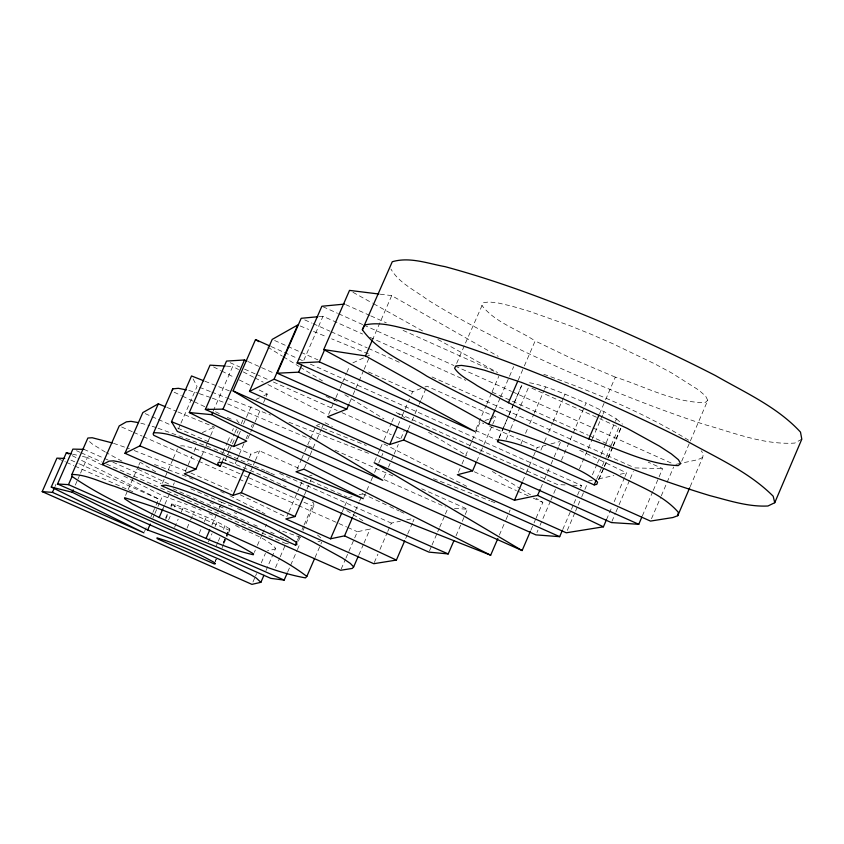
<?xml version="1.0" encoding="UTF-8"?>
<svg xmlns="http://www.w3.org/2000/svg" width="844" height="844" viewBox="0 0 844 844"><rect width="100%" height="100%" fill="white"/><g stroke="black" fill="none" stroke-linecap="round" stroke-linejoin="round"><path stroke-width="0.63" stroke-dasharray="4.22 3.17" d="M690.213 486.598L702.651 457.511L703.379 453.84L701.164 450.749M642.389 515.821L652.76 491.619M653.277 490.406L662.603 468.62L648.203 462.164M651.515 518.68L660.778 497.053M661.285 495.85L673.639 467.006M681.699 461.235L689.875 442.129M690.381 440.937L707.768 400.32L705.658 396.142L698.716 390.055L672.067 373.206L654.807 363.891L613.092 343.856L591.085 334.256L569.774 325.626L529.462 311.341L512.086 306.214L498.614 303.08L489.014 301.93L483.264 302.743L465.055 344.036M530.929 530.085L533.513 524.071M534.041 522.869L535.592 519.25M536.109 518.047L542.85 502.391L536.119 498.266M561.45 460.254L586.084 403.01C566.788 395.192 547.566 385.624 526.909 382.29M536.953 532.49L537.987 530.095M540.044 525.306L550.341 501.368M550.858 500.165L556.523 486.999M599.472 413.982L605.085 400.911M605.602 399.718L615.308 377.141C644.679 386.299 673.66 402.725 705.12 402.588L707.768 400.32M579.469 468.842L591.76 440.241M592.277 439.059L602.51 415.227M603.027 414.035L604.051 411.65L586.084 403.01M562.726 529.536L570.903 510.525M571.42 509.333L573.456 504.575M573.973 503.393L577.032 496.251M577.539 495.069L580.102 489.119M580.609 487.937L581.632 485.553L309.685 363.817M567.305 530.38L575.059 512.319M575.576 511.116L577.644 506.294M578.161 505.092L581.263 497.865M581.78 496.662L584.364 490.649M584.881 489.446L587.466 483.422M592.435 474.761L597.024 464.073M597.541 462.881L600.601 455.749M601.107 454.568L605.707 443.87M606.214 442.678L614.886 422.485M615.403 421.293L616.426 418.919L604.051 411.65M596.761 478.907L601.909 466.911M602.426 465.709L605.517 458.514M606.034 457.311L610.666 446.518M611.183 445.315L618.916 427.317L599.841 418.761M598.618 479.708L603.808 467.618M604.325 466.416L607.437 459.168M607.954 457.954L612.628 447.077M613.145 445.875L620.931 427.75M598.871 479.55L604.04 467.513M604.557 466.31L607.659 459.094M608.176 457.891L612.828 447.067M613.335 445.864L621.606 426.61M606.498 519.63L612.153 506.442M614.21 501.652L624.497 477.683M625.014 476.48L626.554 472.893L577.328 449.156M611.932 521.402L615.498 513.078M616.004 511.886L618.557 505.946M619.063 504.754L629.772 479.793M630.278 478.611L633.338 471.479M475.974 429.132L486.366 405.099M486.882 403.896L491.556 393.082M492.073 391.88L498.825 376.255M458.397 472.355L461.51 465.16M462.027 463.957L465.139 456.762M465.656 455.57L469.285 447.172M469.802 445.97L471.87 441.18M472.387 439.977L480.162 421.989L483.728 423.593M429.459 550.932L431.516 546.163M432.033 544.971L437.171 533.07M437.688 531.878L439.228 528.302M439.745 527.11L444.893 515.209M445.41 514.017L447.974 508.056M495.481 408.77L500.165 397.946M500.682 396.743L508.995 377.49M509.512 376.287L513.669 366.665M476.733 461.267L480.341 452.901M480.858 451.709L483.443 445.727M483.96 444.535L492.21 425.408M492.727 424.216L495.829 417.041L426.99 386.193L424.595 387.122M518.184 380.201L523.839 367.119M524.346 365.927L535.138 340.944C517.594 329.266 495.038 322.492 481.818 305.328M456.034 535.792L461.773 522.51M462.29 521.297L467.502 509.217L421.736 488.813M499.237 437.456L508.594 415.754M509.122 414.552L513.279 404.909M513.806 403.706L521.603 385.624M499.057 438.025L503.203 428.414M503.72 427.212L508.394 416.408M508.911 415.206L521.866 385.17M506.105 439.46L510.282 429.775M510.799 428.562L514.977 418.888M515.505 417.674L520.199 406.776M520.727 405.574L529.599 384.991M520.948 444.028L523.512 438.078M525.559 433.32L527.616 428.562M529.663 423.804L533.767 414.288M534.284 413.096L544.021 390.498M544.538 389.306L545.562 386.932M499.374 535.001L505.524 520.727M506.041 519.535L508.594 513.595M509.111 512.403L510.135 510.019M522.742 481.08L525.833 473.895M526.35 472.693L533.06 457.121M533.577 455.929L537.195 447.542L545.931 445.221M540.899 450.105L543.979 442.952M544.496 441.76L546.553 436.992M548.6 432.233L552.714 422.696M553.221 421.504L563.497 397.661M564.003 396.469L565.037 394.085M540.709 488.191L543.81 480.964M544.338 479.761L546.923 473.748M547.439 472.545L550.552 465.318M551.069 464.116L553.664 458.102M554.181 456.889L558.327 447.267M558.844 446.065L560.395 442.446M315.023 557.578L321.659 542.27M342.284 511.728L344.331 507.022M344.837 505.851L347.39 499.964M374.652 461.531L377.774 454.336M378.302 453.133L379.863 449.536M380.38 448.333L383.503 441.138M384.02 439.935L391.31 423.139M391.827 421.947L394.95 414.742M352.866 516.633L354.944 511.833M355.472 510.631L359.122 502.222M359.639 501.019L362.762 493.803L388.63 505.989M363.775 497.506L366.359 491.546M366.876 490.353L370.484 482.019M371.001 480.827L372.552 477.261M374.62 472.492L378.239 464.158M378.756 462.966L381.34 457.015M381.847 455.823L382.881 453.439M398.051 425.344L401.691 416.947M402.208 415.744L409.498 398.938M411.577 394.137L412.621 391.743L423.393 387.575M341.187 569.067L345.365 559.435M345.892 558.232L357.381 531.731L369.303 529.209M383.798 477.947L386.394 471.965M388.462 467.175L391.057 461.193M391.574 460.001L393.652 455.211M394.169 454.019L398.315 444.44M400.911 438.458L404.023 431.284M408.317 429.258L411.429 422.084M411.946 420.882L414.541 414.9M415.058 413.708L418.687 405.331M419.215 404.139L420.766 400.552M421.283 399.349L425.946 388.588M358.837 554.941L363.5 544.19M364.017 542.998L370.231 528.66M456.667 363.395L464.527 345.249M374.303 562.515L377.922 554.16M379.99 549.381L387.227 532.669M387.744 531.477L391.363 523.122L400.362 521.191M405.7 538.525L407.251 534.938M407.768 533.735L412.431 522.963M412.948 521.771L413.982 519.376M208.426 541.837L212.013 533.619M215.083 526.572L217.13 521.877L206.39 516.929L175.278 504.638L171.743 504.016L170.72 506.358M244.697 468.346L248.801 458.925M249.318 457.743L250.858 454.209L259.562 450.854L298.913 468.367M216.286 545.857L217.826 542.344M218.332 541.162L219.873 537.649M223.449 529.441L224.979 525.928L217.13 521.877M251.217 469.981L252.789 466.394M253.305 465.192L254.867 461.605M255.394 460.413L259.562 450.854M215.125 561.471L216.148 559.129M223.28 542.755L225.833 536.911M226.34 535.74L229.399 528.724L224.979 525.928M215.283 561.524L216.338 559.108M223.175 543.43L225.802 537.396M226.329 536.193L228.967 530.159L229.885 529.916L229.399 528.724M221.983 548.041L223.565 544.412M224.093 543.209L228.302 533.545M228.829 532.332L229.885 529.916M303.819 360.293L323.009 316.268L362.614 334.034M254.318 552.409L255.331 550.066M257.378 545.382L261.967 534.832M262.473 533.661L266.556 524.282M297.035 469.401L301.16 459.927M301.677 458.735L304.251 452.817M304.768 451.635L316.11 425.576L319.612 424.205M252.957 581.98L255.036 577.212M255.553 576.009L256.597 573.625M261.26 562.895L265.417 553.358M304.462 467.956L307.068 461.953M307.596 460.761L309.674 455.96M310.202 454.758L316.458 440.368M316.985 439.165L321.163 429.564M321.68 428.372L324.296 422.369L332.409 426.473M328.601 414.393L335.395 398.779M335.923 397.577L339.573 389.168M340.1 387.966L342.189 383.155M342.717 381.963L346.367 373.554M346.895 372.352L349.5 366.349M286.844 516.57L288.374 513.047M288.891 511.865L299.641 487.157M300.147 485.975L302.711 480.088M265.976 570.597L275.661 548.336C265.121 537.058 248.695 532.733 235.37 525.337M304.399 495.048L306.477 490.269M306.994 489.077L309.59 483.106M310.107 481.903L311.151 479.519M372.299 340.248L391.711 295.611L498.171 356.326M275.534 567.579L279.702 557.989M280.229 556.787L285.958 543.589L288.416 543.831M349.437 403.084L352.592 395.825M353.119 394.612L363.627 370.432M364.154 369.229L369.419 357.139M297.394 540.287L298.945 536.731M302.025 529.631L303.576 526.076M304.083 524.894L312.322 505.957L313.894 505.535L313.673 503.024L310.697 500.914M298.417 541.131L299.968 537.575M303.059 530.454L313.894 505.535M287.741 571.884L296.919 550.773M297.426 549.602L299.462 544.907M125.566 495.417L127.623 490.723M128.14 489.552L133.289 477.809M133.806 476.638L138.427 466.067M138.943 464.896L139.977 462.554M178.369 429.047L180.447 424.3M180.964 423.118L197.063 386.362L192.759 378.26M162.428 483.243L167.618 471.385M168.135 470.203L172.809 459.526M173.326 458.345L177.472 448.86M144.461 531.636L147.099 525.601M150.802 517.15L152.384 513.521M152.912 512.319L155.56 506.284M156.087 505.071L158.725 499.036L78.038 458.608M152.827 518.216L154.378 514.671M154.895 513.49L157.48 507.592M157.997 506.411L159.548 502.866M160.065 501.684L162.649 495.776L187.252 504.638M162.808 509.09L164.38 505.503M164.907 504.301L169.623 493.518M173.294 485.131L174.339 482.736M185.29 471.49L191.989 456.171M194.057 451.456L197.148 444.387M165.614 518.037L167.661 513.363M165.667 519.408L167.787 514.576M170.952 507.339L171.743 504.016M213.215 411.049L232.691 366.518L238.546 369.524M168.621 519.862L170.161 516.349M174.254 506.98L175.278 504.638M201.684 455.96L205.366 447.52M205.894 446.318L207.476 442.699M208.004 441.496L210.114 436.675M210.641 435.472L214.323 427.032L177.799 411.883M174.581 527.342L178.168 519.134M181.249 512.097L183.296 507.402M187.03 528.144L190.111 521.096M190.628 519.925L194.215 511.707M218.955 461.594L222.552 453.333M223.069 452.152L227.194 442.72M227.711 441.539L230.285 435.641M232.343 430.925L233.377 428.573M222.288 461.615L224.398 456.783M227.563 449.536L234.421 433.837M234.948 432.624L236.531 429.005M225.179 460.507L227.258 455.749M227.774 454.568L229.336 450.991M229.853 449.81L231.931 445.052M232.448 443.86L235.043 437.92M237.122 433.162L238.166 430.778M241.278 423.646L242.84 420.08M238.841 434.723L240.382 431.189M243.473 424.11L252.219 404.065M199.216 533.366L201.262 528.671M204.343 521.624L206.39 516.929M235.149 463.841L236.71 460.265M237.227 459.073L238.789 455.496M239.316 454.304L243.99 443.575M246.079 438.806L247.63 435.23M251.28 426.885L252.314 424.5M247.777 438.732L251.997 429.079M252.525 427.876L254.624 423.044M255.152 421.842L260.416 409.773M263.581 402.525L265.691 397.703M266.219 396.49L267.263 394.085L257.926 389.358M211.855 525.137L218.121 510.768M218.649 509.565L221.782 502.38L232.638 506.685M54.997 486.534L56.02 484.203M75.316 485.068L77.416 480.278M77.943 479.086L80.053 474.296M80.57 473.104L87.407 457.543L101.512 464.717M275.661 548.336L274.374 549.296L267.58 550.731M801.8 439.186L794.753 443.068C763.757 445.02 734.09 432.782 704.74 424.616C653.752 407.874 603.966 387.691 555.004 365.79C511.432 345.945 468.177 325.119 427.507 299.768C414.963 290.262 399.064 283.12 390.92 269.036M256.017 399.455L259.393 397.841M263.898 395.688L267.263 394.085M202.296 432.603L214.323 427.032M352.897 362.857L364.608 357.434M365.779 356.885L370.463 354.723L331.681 338.855M702.651 457.511L697.598 459.748L681.034 463.25M309.664 475.868L312.037 475.109M484.983 420.47L488.592 419.331M489.805 418.951L495.829 417.041M348.414 497.612L352.001 496.662M359.175 494.763L362.762 493.803M550.921 443.891L559.667 441.581M406.787 519.82L413.222 518.448M588.511 481.017L592.309 480.204M598.649 478.843L613.873 475.594M620.213 474.244L626.554 472.893M675.938 464.337L679.758 463.525M319.159 316.616L323.009 316.268M180.521 445.927L182.357 445.801A77.11 6.256 23.6 0 1 215.61 456.087L256.544 473.115L286.2 486.904M634.867 467.914L662.603 468.62M565.153 484.91L557.546 484.604L395.994 412.347L404.962 417.843M572.759 485.205L581.632 485.553M318.051 541.447L320.192 541.553M226.392 366.138L232.691 366.518M454.483 508.447L467.502 509.217M380.201 294.187L391.711 295.611M72.542 454.156L77.49 455.285M82.448 456.414L87.407 457.543M140.8 423.161L149.62 425.587M188.739 390.382L198.129 393.283M199.3 393.642L211.084 397.703M300.728 537.333L279.132 530.032M152.131 426.273L156.9 427.834M158.081 428.224L212.646 448.269M543.8 374.303C594.092 392.101 643.983 412.632 689.464 440.747M113.539 443.311L129.417 448.786M154.505 464.495L188.17 477.25M212.266 398.136L224.093 402.482M134.154 450.517L189.573 472.471M199.511 387.312L210.536 391.616M211.76 392.101L226.456 397.841M227.68 398.315L270.555 415.058M288.933 422.243L368.554 453.333M433.478 478.696L489.826 500.703M491.05 501.178L497.169 503.573M204.955 381.245L229.357 390.888M237.47 508.594L243.494 510.979M316.11 425.576L366.275 445.463M227.637 403.886L310.93 439.407M191.82 506.495L200.956 510.219M300.169 325.963L308.651 329.434M313.493 331.418L326.828 336.872M166.848 407.346L176.586 411.376M213.838 448.765L264.858 470.498M190.755 472.967L231.984 491.081M189.362 477.746L192.949 479.244M219.324 506.316L226.266 509.227M234.368 512.624L236.679 513.595M615.308 377.141L572.812 359.048L535.138 340.944M221.782 502.38L190.174 488.592M209.059 513.648L212.551 515.156M210.019 502.338L213.521 503.868M70.917 460.128L78.133 463.324M79.336 463.862L158.725 499.036M172.007 504.923L228.967 530.159M58.13 458.682L65.357 461.879M66.56 462.417L73.787 465.614M74.989 466.141L132.793 491.757M236.647 447.89L250.858 454.209M303.734 477.736L347.232 497.095M145.231 413.634L157.237 418.972M158.44 419.51L170.446 424.848M177.651 428.056L211.264 443.005M279.702 473.452L391.363 523.122M222.721 466.131L243.03 475.161M244.222 475.689L247.809 477.282M249.001 477.809L299.177 500.112M303.956 502.233L312.322 505.957M121.631 426.98L132.455 431.79M133.658 432.328L142.077 436.074M143.28 436.601L197.412 460.655M198.614 461.183L238.303 478.822M239.506 479.36L243.114 480.964M247.925 483.095L297.236 505.007M298.438 505.545L346.557 526.92M347.76 527.458L357.381 531.731M83.989 449.356L103.242 457.891M104.456 458.429L108.064 460.033M112.874 462.164L161.025 483.517M173.062 488.855L248.906 522.489M253.717 524.62L257.336 526.223M270.576 532.1L274.184 533.703M280.197 536.373L283.816 537.966M285.019 538.504L288.627 540.107M76.487 450.717L80.106 452.321M81.309 452.859L101.776 461.932M106.587 464.063L285.958 543.589M248.083 361.591L274.479 373.386M326.058 396.437L332.051 399.117M333.253 399.655L339.246 402.335M230.127 362.688L239.749 366.982M244.56 369.134L255.384 373.966M256.587 374.504L268.614 379.884M273.424 382.026L337.178 410.511M341.989 412.653L391.299 434.692M396.11 436.833L400.921 438.986M474.286 471.764L516.38 490.564M517.583 491.102L528.418 495.945M533.229 498.097L542.85 502.391M335.026 450.147L394.032 476.459M308.545 445.917L312.143 447.52M384.273 479.666L445.569 506.991M345.723 304.631L369.63 315.361M370.822 315.899L386.352 322.872M403.084 330.384L493.888 371.17M531.92 388.251L598.649 418.223M323.062 306.783L337.463 313.251M338.655 313.789L362.656 324.56M363.859 325.098L453.861 365.494M455.064 366.032L511.464 391.352M512.667 391.89L591.866 427.433M593.058 427.971L673.459 464.063M369.809 337.262L465.804 380.327M492.21 392.175L588.205 435.24M589.407 435.778L611.003 445.474M304.779 319.908L311.985 323.136M313.187 323.674L329.993 331.207M331.186 331.745L367.203 347.886M368.395 348.424L399.602 362.424M432.012 376.952L633.665 467.376M368.459 371.961L412.621 391.743M489.668 426.252L537.195 447.542M274.606 340.491L286.633 345.882M287.836 346.42L299.863 351.8M301.065 352.338L317.903 359.882M475.457 430.408L497.105 440.093M271.177 346.578L283.215 351.959M284.417 352.507L297.647 358.426M298.86 358.964L302.468 360.578M240.139 494.763L286.411 517.129M266.018 471.026L269.51 472.608M270.671 473.136L276.484 475.773M282.297 478.411L288.11 481.059M220.706 491.503L224.188 493.107M229.99 495.776L260.954 511.527M389.812 506.548L399.223 510.979M400.394 511.527L403.917 513.194M168.695 483.971L135.736 468.177M174.149 392.196L181.238 395.551M182.42 396.11L193.065 401.143M194.247 401.702L208.426 408.422M215.526 411.777L221.434 414.573M227.342 417.369L233.26 420.164M72.194 455.676L76.867 458.018M213.543 366.929L220.558 370.463M221.719 371.054L234.569 377.553M239.242 379.916L249.75 385.223M123.846 476.069L162.649 495.776M243.241 371.919L253.801 377.331M254.972 377.922L263.18 382.132M267.875 384.537L326.512 414.562M383.978 443.986L468.431 487.22M121.979 461.151L106.376 452.679M155.707 471.88L140.537 462.459M352.961 292.298L372.468 303.133M373.618 303.777L425.26 332.441M437.888 339.446L497.57 372.584M105.3 452.067L92.302 444.039L88.789 440.937M346.8 510.609L365.526 522.394M428.499 432.276L466.616 455.654M492.4 471.458L520.421 488.644M521.55 489.33L530.517 494.827M267.822 347.158L282.329 356.126M283.447 356.812L299.082 366.465M300.19 367.161L322.524 380.95M344.848 394.739L383.925 418.877M262.062 512.15L265.079 514.07M317.513 535.054L321.089 538.155M616.426 418.919L622.482 424.121M239.158 422.96A101.143 9.157 23.5 0 1 238.208 418.645"/><path stroke-width="1.27" d="M344.531 304.093L321.859 306.245L297.109 362.994L650.481 521.086L672.89 517.53L677.774 515.684L678.354 512.35C662.16 493.698 637.03 485.775 615.92 474.054C574.637 454.884 532.638 436.686 488.729 424.405L365.484 355.936L323.737 349.564L349.511 290.389L378.924 294.028M186.429 389.917L178.348 388.314L172.767 388.862L153.123 433.953L153.819 435.325L220.178 466.447A101.227 8.218 23.5 0 1 224.156 462.892L250.816 473.115L428.942 552.124L448.206 553.917L453.945 540.635M172.313 390.16L172.767 388.862M497.506 441.634L498.192 439.872C520.263 442.572 540.455 453.386 560.943 461.446C573.466 467.671 586.97 472.745 597.584 482.124L596.803 484.361L594.176 484.91L497.506 441.634L498.54 439.228M774.739 502.718L801.8 439.186L800.492 432.117C777.197 406.787 744.788 392.46 715.406 375.548C675.633 355.102 634.962 336.461 593.828 318.916C545.245 298.776 495.861 280.356 445.041 266.651C427.802 263.507 409.773 256.597 392.27 261.745L362.361 329.719C377.89 351.695 404.898 361.844 426.811 376.139C472.872 401.269 520.674 422.981 568.845 443.68C615.086 463.124 661.981 481.122 710.004 495.66C728.973 500.534 748.101 507.001 767.945 505.999L774.739 502.718L773.188 496.219C748.976 471.933 716.788 457.87 687.269 441.296C647.316 421.093 606.562 402.514 565.396 384.917C516.823 364.682 467.523 345.977 416.894 331.492C399.856 328.052 382.279 320.963 364.745 325.014L362.361 329.719M317.871 316.743L301.181 318.293L277.222 373.206L611.415 522.584L638.76 524.293L641.873 517.034M677.774 515.684L689.696 487.811M246.891 361.053L244.486 359.977L226.519 361.074L205.366 409.445L522.119 550.562L530.412 531.298M588.743 438.933C618.072 448.396 646.799 464.453 678.143 465.603L680.675 463.63L678.439 459.737L671.37 453.903L659.417 446.117L627.145 428.33L563.275 398.832L521.423 382.374L484.414 370.199L471.026 366.823L461.531 365.41L455.897 365.927L454.568 368.237C460.022 376.266 469.391 380.275 477.134 385.655C512.846 406.386 550.647 423.139 588.743 438.933L598.955 415.164M522.119 550.562L374.135 462.734L535.919 534.885L559.667 536.668L562.22 530.728M594.176 484.91L596.244 480.109M249.497 391.405L274.089 379.188L297.742 324.972L272.201 339.415L249.497 391.405L566.261 532.786L603.418 526.814L606.498 519.63M488.729 424.405L494.964 409.973M603.418 526.814L537.596 495.417L514.481 500.26L457.364 474.75L472.598 470.825L476.216 462.459M508.426 402.81L517.678 381.393M203.731 380.771L191.535 375.949L171.49 421.705L177.335 431.421L490.67 555.215L497.833 538.567M514.481 500.26L522.225 482.283M537.596 495.417L540.192 489.393M112.379 442.963L92.196 437.741L87.871 438.025L71.877 474.444L71.993 476.396C111.007 503.393 156.319 520.009 199.205 539.854C234.189 553.305 268.424 571.261 305.507 577.897L306.836 576.42L314.506 558.76M303.872 496.24L295.041 516.549L285.821 518.933L330.542 538.788L341.778 512.909M330.542 538.788L344.531 535.856L352.349 517.836M348.92 404.287L346.81 409.129L327.556 416.788L389.717 444.545L397.524 426.547M389.717 444.545L403.654 440.03L407.8 430.451M138.321 422.612L130.999 421.346L126.452 421.831L119.226 425.914L102.251 464.58L340.67 570.27L352.307 568.423L353.657 566.883L358.32 556.133M165.624 406.84L158.324 403.812L142.836 412.568L124.975 453.291L373.786 563.708L396.385 560.078L404.666 540.92M201.157 457.163L195.882 469.222L184.266 473.853L232.881 495.428L244.18 469.517M232.881 495.428L241.31 492.696L250.172 472.366M277.222 373.206L298.628 372.183L301.741 365.051M297.109 362.994L319.348 361.886L324.602 349.849M64.714 458.429L56.928 458.144L42.2 491.63L251.923 584.364L260.88 582.318L263.94 575.281M365.484 355.936L372.299 340.248M295.337 545.013L296.877 544.696L296.56 542.397C266.124 522.541 231.646 509.797 198.266 495.797A77.163 5.613 23.5 0 0 165.139 485.142L161.383 485.616L295.337 545.013L296.888 541.468M83.989 449.356L72.879 449.113L57.55 483.992L270.84 578.372L284.175 580.092L287.234 573.055M171.49 421.705L233.693 446.518L246.733 441.148L189.299 412.547L210.04 365.157L225.137 366.064M71.297 453.872L66.338 452.743L51.252 487.062L72.162 492.242L147.668 530.021L150.243 524.113M159.147 517.477L132.339 503.847L124.627 498.762L124.543 497.77C169.38 510.177 213.543 530.137 253.58 553.864L253.295 554.751C220.4 547.25 190.079 530.602 159.147 517.477L162.808 509.09M189.299 412.547L211.633 414.657L212.688 412.252M205.366 409.445L223.006 409.129L244.486 359.977M223.006 409.129L382.765 480.331L233.102 390.909L255.532 339.573L269.974 346.04M220.178 466.447L222.288 461.615M233.693 446.518L238.325 435.905M206.105 538.303L209.766 529.927M42.2 491.63L52.434 492.379L54.48 487.705M57.55 483.992L68.48 484.635L72.099 476.396M72.162 492.242L73.217 489.858M124.975 453.291L139.882 445.875L158.324 403.812M102.251 464.58L109.203 461.119L113.666 460.856L122.127 462.523L151.266 471.775L195.048 488.549L247.281 510.831L293.606 532.216L312.85 541.785L342.295 557.989L350.344 563.423L353.657 566.883M153.524 432.782C171.395 432.276 187.864 441.982 204.554 447.172C286.77 480.415 366.887 518.606 448.206 553.917M71.877 474.444C86.689 474.623 100.394 482.146 114.373 486.271C143.891 497.221 172.936 509.375 201.727 522.077C236.932 539.432 275.534 552.43 306.836 576.42M147.668 530.021L172.218 539.052L219.218 559.245L250.351 574.521L256.249 578.013L260.88 582.318M274.089 379.188L346.81 409.129M139.882 445.875L195.882 469.222M68.48 484.635L284.175 580.092M52.434 492.379L143.934 532.838L51.252 487.062M241.31 492.696L295.041 516.549M298.628 372.183L638.76 524.293M403.654 440.03L472.598 470.825M233.102 390.909L559.667 536.668M319.348 361.886L474.94 431.527L323.737 349.564M344.531 535.856L396.385 560.078M66.338 452.743L68.68 453.914M211.633 414.657L490.67 555.215M255.532 339.573L258.886 341.641M303.935 469.158L296.001 471.764L363.258 498.698L303.935 469.158M215.136 563.75L214.239 563.929L157.227 538.725L156.931 537.892C176.987 543.705 196.399 552.43 214.619 562.642L215.136 563.75"/></g></svg>
